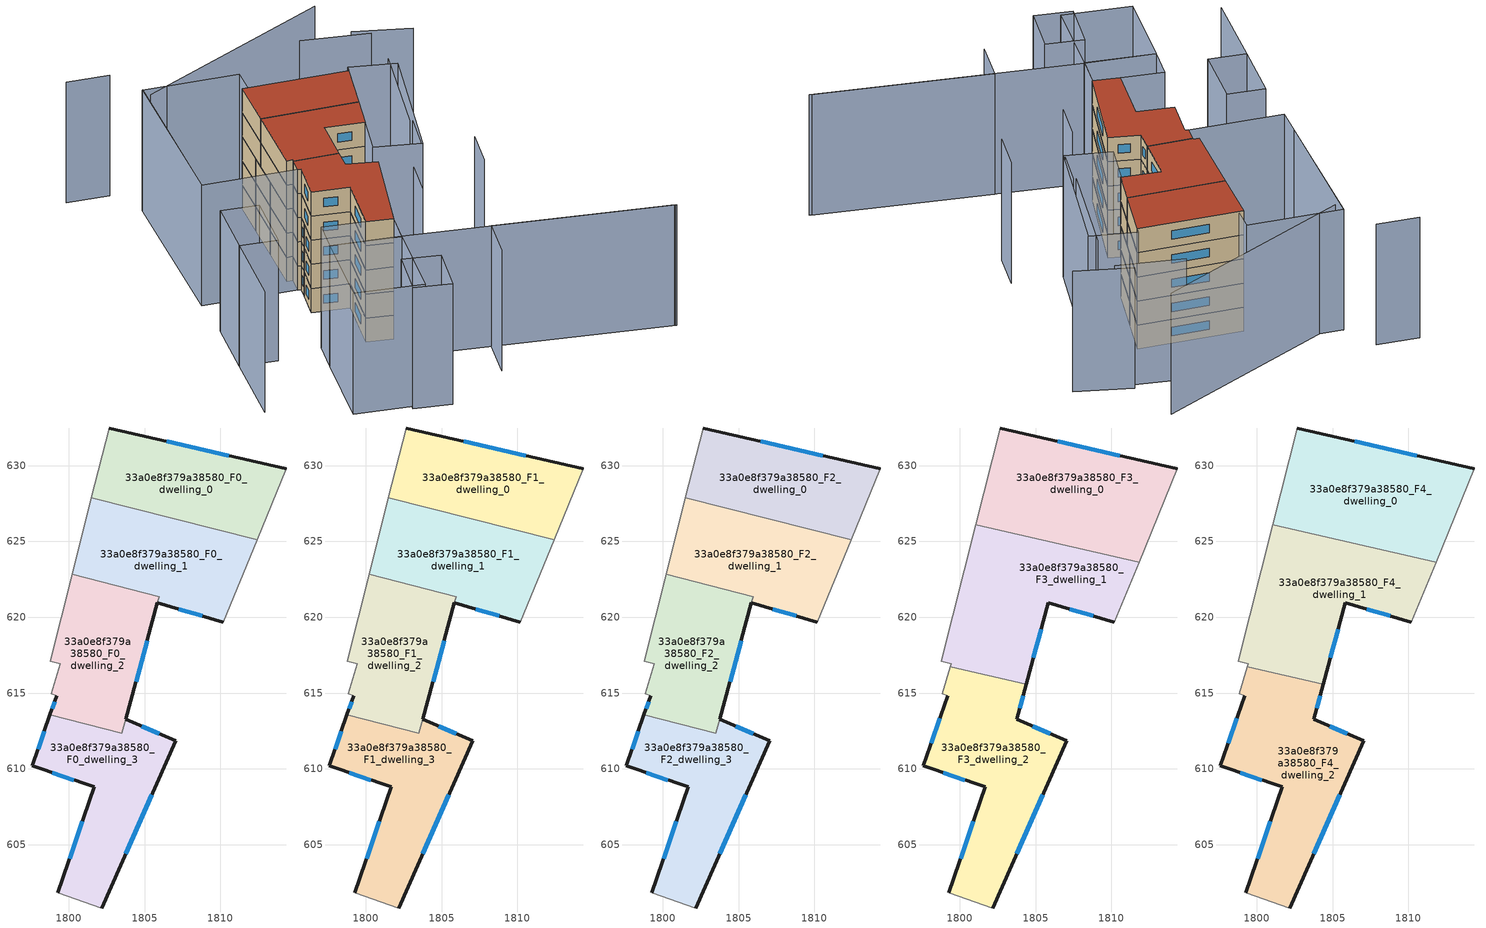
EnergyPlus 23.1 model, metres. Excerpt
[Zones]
33a0e8f379a38580_F0_dwelling_0
 floor ground (EU_floor_Construction): 1814.34,629.77 1812.42,625.09 1801.5,627.86 1802.67,632.47 z0
 wall outside (EU_wall_Construction): 1814.34,629.77 1802.67,632.47 z0:3
 wall to 33a0e8f379a38580_F0_dwelling_1 (EU_wall_Construction): 1801.5,627.86 1812.42,625.09 z0:3
 wall adiabatic (EU_wall_Construction): 1802.67,632.47 1801.5,627.86 / 1812.42,625.09 1814.34,629.77 z0:3
 window (EU_Window_Construction): 1810.55,630.65 1806.45,631.6 z0.97:2.03
33a0e8f379a38580_F0_dwelling_1
 floor ground (EU_floor_Construction): 1812.42,625.09 1810.2,619.66 1805.85,620.95 1805.96,621.36 1800.22,622.82 1801.5,627.86 z0
 wall outside (EU_wall_Construction): 1805.85,620.95 1810.2,619.66 z0:3
 wall adiabatic (EU_wall_Construction): 1801.5,627.86 1800.22,622.82 / 1810.2,619.66 1812.42,625.09 z0:3
 wall to 33a0e8f379a38580_F0_dwelling_2 (EU_wall_Construction): 1805.96,621.36 1805.85,620.95 / 1800.22,622.82 1805.96,621.37 z0:3
 window (EU_Window_Construction): 1807.26,620.53 1808.79,620.08 z0.97:2.03
33a0e8f379a38580_F0_dwelling_2
 floor ground (EU_floor_Construction): 1805.95,621.37 1803.51,612.35 1798.76,613.56 1799.21,614.83 1798.84,614.96 1799.45,616.94 1798.77,617.1 1800.22,622.82 z0
 wall outside (EU_wall_Construction): 1799.21,614.83 1798.76,613.56 / 1803.76,613.27 1805.85,620.95 z0:3
 wall adiabatic (EU_wall_Construction): 1800.22,622.82 1798.77,617.1 1799.45,616.94 1798.84,614.96 1799.21,614.83 z0:3
 wall to 33a0e8f379a38580_F0_dwelling_3 (EU_wall_Construction): 1798.76,613.56 1803.51,612.35 1803.76,613.26 z0:3
 window (EU_Window_Construction): 1799.06,614.42 1798.91,613.97 / 1804.44,615.76 1805.17,618.46 z0.97:2.03
33a0e8f379a38580_F0_dwelling_3
 floor ground (EU_floor_Construction): 1807.05,611.87 1802.18,600.83 1799.28,601.83 1801.67,608.81 1797.6,610.2 1798.76,613.56 1803.51,612.35 1803.76,613.26 z0
 wall outside (EU_wall_Construction): 1798.76,613.56 1797.6,610.2 1801.67,608.81 1799.28,601.83 / 1802.18,600.83 1807.05,611.87 1803.76,613.26 z0:3
 wall adiabatic (EU_wall_Construction): 1799.28,601.83 1802.18,600.83 z0:3
 window (EU_Window_Construction): 1798.39,612.47 1797.98,611.29 / 1805.98,612.32 1804.82,612.81 / 1803.76,604.41 1805.47,608.29 / 1800.89,606.55 1800.05,604.1 / 1798.92,609.75 1800.35,609.26 z0.97:2.03
33a0e8f379a38580_F1_dwelling_0
 floor to 33a0e8f379a38580_F0_dwelling_0 (EU_floor_Construction): 1814.34,629.77 1812.42,625.09 1801.5,627.86 1802.67,632.47 z3
 wall outside (EU_wall_Construction): 1814.34,629.77 1802.67,632.47 z3:6
 wall to 33a0e8f379a38580_F1_dwelling_1 (EU_wall_Construction): 1801.5,627.86 1812.42,625.09 z3:6
 wall adiabatic (EU_wall_Construction): 1802.67,632.47 1801.5,627.86 / 1812.42,625.09 1814.34,629.77 z3:6
 window (EU_Window_Construction): 1810.55,630.65 1806.45,631.6 z3.97:5.03
33a0e8f379a38580_F1_dwelling_1
 floor to 33a0e8f379a38580_F0_dwelling_1 (EU_floor_Construction): 1812.42,625.09 1810.2,619.66 1805.85,620.95 1805.96,621.36 1800.22,622.82 1801.5,627.86 z3
 wall outside (EU_wall_Construction): 1805.85,620.95 1810.2,619.66 z3:6
 wall adiabatic (EU_wall_Construction): 1801.5,627.86 1800.22,622.82 / 1810.2,619.66 1812.42,625.09 z3:6
 wall to 33a0e8f379a38580_F1_dwelling_2 (EU_wall_Construction): 1805.96,621.36 1805.85,620.95 / 1800.22,622.82 1805.96,621.37 z3:6
 window (EU_Window_Construction): 1807.26,620.53 1808.79,620.08 z3.97:5.03
33a0e8f379a38580_F1_dwelling_2
 floor to 33a0e8f379a38580_F0_dwelling_2 (EU_floor_Construction): 1805.96,621.36 1805.85,620.95 1803.76,613.26 1803.51,612.35 1798.76,613.56 1799.21,614.83 1798.84,614.96 1799.45,616.94 1798.77,617.1 1800.22,622.82 z3
 wall outside (EU_wall_Construction): 1799.21,614.83 1798.76,613.56 / 1803.76,613.27 1805.85,620.95 z3:6
 wall adiabatic (EU_wall_Construction): 1800.22,622.82 1798.77,617.1 1799.45,616.94 1798.84,614.96 1799.21,614.83 z3:6
 wall to 33a0e8f379a38580_F1_dwelling_3 (EU_wall_Construction): 1798.76,613.56 1803.51,612.35 1803.76,613.26 z3:6
 window (EU_Window_Construction): 1799.06,614.42 1798.91,613.97 / 1804.44,615.76 1805.17,618.46 z3.97:5.03
33a0e8f379a38580_F1_dwelling_3
 floor to 33a0e8f379a38580_F0_dwelling_3 (EU_floor_Construction): 1807.05,611.87 1802.18,600.83 1799.28,601.83 1801.67,608.81 1797.6,610.2 1798.76,613.56 1803.51,612.35 1803.76,613.26 z3
 wall outside (EU_wall_Construction): 1798.76,613.56 1797.6,610.2 1801.67,608.81 1799.28,601.83 / 1802.18,600.83 1807.05,611.87 1803.76,613.26 z3:6
 wall adiabatic (EU_wall_Construction): 1799.28,601.83 1802.18,600.83 z3:6
 window (EU_Window_Construction): 1798.39,612.47 1797.98,611.29 / 1805.98,612.32 1804.82,612.81 / 1803.76,604.41 1805.47,608.29 / 1800.89,606.55 1800.05,604.1 / 1798.92,609.75 1800.35,609.26 z3.97:5.03
33a0e8f379a38580_F2_dwelling_0
 floor to 33a0e8f379a38580_F1_dwelling_0 (EU_floor_Construction): 1814.34,629.77 1812.42,625.09 1801.5,627.86 1802.67,632.47 z6
 wall outside (EU_wall_Construction): 1814.34,629.77 1802.67,632.47 z6:9
 wall to 33a0e8f379a38580_F2_dwelling_1 (EU_wall_Construction): 1801.5,627.86 1812.42,625.09 z6:9
 wall adiabatic (EU_wall_Construction): 1802.67,632.47 1801.5,627.86 / 1812.42,625.09 1814.34,629.77 z6:9
 window (EU_Window_Construction): 1810.55,630.65 1806.45,631.6 z6.97:8.03
33a0e8f379a38580_F2_dwelling_1
 floor to 33a0e8f379a38580_F1_dwelling_1 (EU_floor_Construction): 1812.42,625.09 1810.2,619.66 1805.85,620.95 1805.96,621.36 1800.22,622.82 1801.5,627.86 z6
 wall outside (EU_wall_Construction): 1805.85,620.95 1810.2,619.66 z6:9
 wall adiabatic (EU_wall_Construction): 1801.5,627.86 1800.22,622.82 / 1810.2,619.66 1812.42,625.09 z6:9
 wall to 33a0e8f379a38580_F2_dwelling_2 (EU_wall_Construction): 1805.96,621.36 1805.85,620.95 / 1800.22,622.82 1805.96,621.37 z6:9
 window (EU_Window_Construction): 1807.26,620.53 1808.79,620.08 z6.97:8.03
33a0e8f379a38580_F2_dwelling_2
 floor to 33a0e8f379a38580_F1_dwelling_2 (EU_floor_Construction): 1805.96,621.36 1805.85,620.95 1803.76,613.26 1803.51,612.35 1798.76,613.56 1799.21,614.83 1798.84,614.96 1799.45,616.94 1798.77,617.1 1800.22,622.82 z6
 wall outside (EU_wall_Construction): 1799.21,614.83 1798.76,613.56 / 1803.76,613.27 1805.85,620.95 z6:9
 wall adiabatic (EU_wall_Construction): 1800.22,622.82 1798.77,617.1 1799.45,616.94 1798.84,614.96 1799.21,614.83 z6:9
 wall to 33a0e8f379a38580_F2_dwelling_3 (EU_wall_Construction): 1798.76,613.56 1803.51,612.35 1803.76,613.26 z6:9
 window (EU_Window_Construction): 1799.06,614.42 1798.91,613.97 / 1804.44,615.76 1805.17,618.46 z6.97:8.03
33a0e8f379a38580_F2_dwelling_3
 floor to 33a0e8f379a38580_F1_dwelling_3 (EU_floor_Construction): 1807.05,611.87 1802.18,600.83 1799.28,601.83 1801.67,608.81 1797.6,610.2 1798.76,613.56 1803.51,612.35 1803.76,613.26 z6
 wall outside (EU_wall_Construction): 1798.76,613.56 1797.6,610.2 1801.67,608.81 1799.28,601.83 / 1802.18,600.83 1807.05,611.87 1803.76,613.26 z6:9
 wall adiabatic (EU_wall_Construction): 1799.28,601.83 1802.18,600.83 z6:9
 window (EU_Window_Construction): 1798.39,612.47 1797.98,611.29 / 1805.98,612.32 1804.82,612.81 / 1803.76,604.41 1805.47,608.29 / 1800.89,606.55 1800.05,604.1 / 1798.92,609.75 1800.35,609.26 z6.97:8.03
33a0e8f379a38580_F3_dwelling_0
 floor to 33a0e8f379a38580_F2_dwelling_0 (EU_floor_Construction): 1814.34,629.77 1812.42,625.09 1801.5,627.86 1802.67,632.47 z9
 floor to 33a0e8f379a38580_F2_dwelling_1 (EU_floor_Construction): 1812.42,625.09 1811.82,623.63 1801.05,626.09 1801.5,627.86 z9
 wall outside (EU_wall_Construction): 1814.34,629.77 1802.67,632.47 z9:12
 wall to 33a0e8f379a38580_F3_dwelling_1 (EU_wall_Construction): 1801.05,626.09 1811.82,623.63 z9:12
 wall adiabatic (EU_wall_Construction): 1802.67,632.47 1801.05,626.09 / 1811.82,623.63 1814.34,629.77 z9:12
 window (EU_Window_Construction): 1810.55,630.65 1806.45,631.6 z9.97:11.03
33a0e8f379a38580_F3_dwelling_1
 floor to 33a0e8f379a38580_F2_dwelling_1 (EU_floor_Construction): 1811.82,623.63 1810.2,619.66 1805.85,620.95 1805.96,621.36 1800.22,622.82 1801.05,626.09 z9
 floor to 33a0e8f379a38580_F2_dwelling_2 (EU_floor_Construction): 1805.96,621.36 1804.39,615.58 1799.38,616.72 1799.45,616.94 1798.77,617.1 1800.22,622.82 z9
 wall outside (EU_wall_Construction): 1804.39,615.58 1805.85,620.95 1810.2,619.66 z9:12
 wall adiabatic (EU_wall_Construction): 1801.05,626.09 1798.77,617.1 1799.45,616.94 1799.38,616.72 / 1810.2,619.66 1811.82,623.63 z9:12
 wall to 33a0e8f379a38580_F3_dwelling_2 (EU_wall_Construction): 1799.38,616.72 1804.39,615.58 z9:12
 window (EU_Window_Construction): 1807.26,620.53 1808.79,620.08 / 1804.86,617.32 1805.38,619.21 z9.97:11.03
33a0e8f379a38580_F3_dwelling_2
 floor to 33a0e8f379a38580_F2_dwelling_2 (EU_floor_Construction): 1804.39,615.58 1803.51,612.35 1798.76,613.56 1799.21,614.83 1798.84,614.96 1799.38,616.72 z9
 floor to 33a0e8f379a38580_F2_dwelling_3 (EU_floor_Construction): 1807.05,611.87 1802.18,600.83 1799.28,601.83 1801.67,608.81 1797.6,610.2 1798.76,613.56 1803.51,612.35 1803.76,613.26 z9
 wall outside (EU_wall_Construction): 1799.21,614.83 1797.6,610.2 1801.67,608.81 1799.28,601.83 / 1802.18,600.83 1807.05,611.87 1803.76,613.26 1804.39,615.58 z9:12
 wall adiabatic (EU_wall_Construction): 1799.28,601.83 1802.18,600.83 / 1799.38,616.72 1798.84,614.96 1799.21,614.83 z9:12
 window (EU_Window_Construction): 1800.89,606.55 1800.05,604.1 / 1798.92,609.75 1800.35,609.26 / 1798.69,613.33 1798.12,611.7 / 1803.96,614.01 1804.18,614.83 / 1805.98,612.32 1804.82,612.81 / 1803.76,604.41 1805.47,608.29 z9.97:11.03
33a0e8f379a38580_F4_dwelling_0
 floor to 33a0e8f379a38580_F3_dwelling_0 (EU_floor_Construction): 1814.34,629.77 1811.82,623.63 1801.05,626.09 1802.67,632.47 z12
 wall outside (EU_wall_Construction): 1814.34,629.77 1802.67,632.47 z12:15
 wall to 33a0e8f379a38580_F4_dwelling_1 (EU_wall_Construction): 1801.05,626.09 1811.82,623.63 z12:15
 wall adiabatic (EU_wall_Construction): 1802.67,632.47 1801.05,626.09 / 1811.82,623.63 1814.34,629.77 z12:15
 window (EU_Window_Construction): 1810.55,630.65 1806.45,631.6 z12.97:14.03
 roof outside (EU_roof_Construction): 1811.82,623.63 1814.34,629.77 1802.67,632.47 1801.05,626.09 z15
33a0e8f379a38580_F4_dwelling_1
 floor to 33a0e8f379a38580_F3_dwelling_1 (EU_floor_Construction): 1811.82,623.63 1810.2,619.66 1805.85,620.95 1804.39,615.58 1799.38,616.72 1799.45,616.94 1798.77,617.1 1801.05,626.09 z12
 wall outside (EU_wall_Construction): 1804.39,615.58 1805.85,620.95 1810.2,619.66 z12:15
 wall adiabatic (EU_wall_Construction): 1801.05,626.09 1798.77,617.1 1799.45,616.94 1799.38,616.72 / 1810.2,619.66 1811.82,623.63 z12:15
 wall to 33a0e8f379a38580_F4_dwelling_2 (EU_wall_Construction): 1799.38,616.72 1804.39,615.58 z12:15
 window (EU_Window_Construction): 1807.26,620.53 1808.79,620.08 / 1804.86,617.32 1805.38,619.21 z12.97:14.03
 roof outside (EU_roof_Construction): 1810.2,619.66 1811.82,623.63 1801.05,626.09 1798.77,617.1 1799.45,616.94 1799.38,616.72 1804.39,615.58 1805.85,620.95 z15
33a0e8f379a38580_F4_dwelling_2
 floor to 33a0e8f379a38580_F3_dwelling_2 (EU_floor_Construction): 1804.39,615.58 1803.76,613.26 1807.05,611.87 1802.18,600.83 1799.28,601.83 1801.67,608.81 1797.6,610.2 1799.21,614.83 1798.84,614.96 1799.38,616.72 z12
 wall outside (EU_wall_Construction): 1799.21,614.83 1797.6,610.2 1801.67,608.81 1799.28,601.83 / 1802.18,600.83 1807.05,611.87 1803.76,613.26 1804.39,615.58 z12:15
 wall adiabatic (EU_wall_Construction): 1799.28,601.83 1802.18,600.83 / 1799.38,616.72 1798.84,614.96 1799.21,614.83 z12:15
 window (EU_Window_Construction): 1800.89,606.55 1800.05,604.1 / 1798.92,609.75 1800.35,609.26 / 1798.69,613.33 1798.12,611.7 / 1803.96,614.01 1804.18,614.83 / 1805.98,612.32 1804.82,612.81 / 1803.76,604.41 1805.47,608.29 z12.97:14.03
 roof outside (EU_roof_Construction): 1802.18,600.83 1807.05,611.87 1803.76,613.26 1804.39,615.58 1799.38,616.72 1798.84,614.96 1799.21,614.83 1797.6,610.2 1801.67,608.81 1799.28,601.83 z15
shading: 1793.45,637.84 1789.25,620.99 / 1792.04,642.31 1787.31,643.51 / 1824.86,633.69 1818.84,636.52 / 1820.45,635.14 1813.18,637.85 / 1818.35,643.17 1793.65,636.53 / 1808.6,589.17 1810.32,594.12 / 1810.32,594.12 1829.34,587.53 / 1829.53,587.47 1800.95,597.24 / 1800.95,597.24 1803.87,605.78 / 1808.06,604.4 1809.66,608.86 / 1816.88,606.24 1818.54,610.89 / 1813.02,612.95 1814.69,617.24 / 1814.37,617.39 1819.25,629.64 / 1793.4,637.85 1803.96,635.25 / 1803.96,635.25 1798.95,614.93 / 1798.95,614.93 1788.4,617.53 / 1788.4,617.53 1793.4,637.85 / 1800.42,585.92 1796.34,587.4 / 1796.34,587.4 1798.41,593.12 / 1798.41,593.12 1802.49,591.64 / 1802.49,591.64 1800.42,585.92 / 1793.41,599.62 1800.97,597.23 / 1800.97,597.23 1797.86,587.39 / 1797.86,587.39 1790.29,589.78 / 1790.29,589.78 1793.41,599.62 / 1793.44,599.61 1794.68,603.38 / 1794.68,603.38 1802.2,600.91 / 1802.2,600.91 1800.96,597.14 / 1800.96,597.14 1793.44,599.61 / 1785.16,604.66 1782.44,595.03 / 1791.44,610.77 1789.3,603.45 / 1789.3,603.45 1785.16,604.66 / 1785.16,604.66 1787.29,611.98 / 1787.29,611.98 1791.44,610.77 / 1808.09,614.69 1814.61,630.43 / 1814.61,630.43 1819.61,628.37 / 1819.61,628.37 1813.09,612.62 / 1813.09,612.62 1808.09,614.69 z0:15
[Building]
EU S2 Campaign: North Axis=0; Terrain=City; Solar Distribution=FullExterior
[Site:Location]
Bologna: Latitude=44.5; Longitude=11.25; Time Zone=1; Elevation=37
[SizingPeriod:WeatherFileDays]
AnnualSizingPeriod: Begin Month=1; Begin Day of Month=1; End Month=12; End Day of Month=31; Day of Week for Start Day=Monday; Use Weather File Daylight Saving Period=No; Use Weather File Rain and Snow Indicators=No
[MATERIAL]
EU_InternalMass_Material: Roughness=MediumRough; Thickness=0.1; Conductivity=1; Density=1800; Specific Heat=900; Thermal Absorptance=0.9; Solar Absorptance=0.7; Visible Absorptance=0.7
[MATERIAL:NOMASS] Roughness=MediumRough; Thermal Absorptance=0.9; Solar Absorptance=0.7; Visible Absorptance=0.7
Name | Thermal Resistance
EU_wall_NoMass | 0.779417
EU_roof_NoMass | 0.435466
EU_floor_NoMass | 0.588222
[WINDOWMATERIAL:SIMPLEGLAZINGSYSTEM]
EU_Window_SimpleGlazing: UFactor=5.16242; Solar Heat Gain Coefficient=0.85; Visible Transmittance=0.85
[CONSTRUCTION]
EU_wall_Construction: EU_wall_NoMass
EU_roof_Construction: EU_roof_NoMass
EU_floor_Construction: EU_floor_NoMass
EU_Window_Construction: EU_Window_SimpleGlazing
EU_InternalMass_Construction: EU_InternalMass_Material
[ZONE] Type=1; Multiplier=1; Ceiling Height=autocalculate; Floor Area=autocalculate; Part of Total Floor Area=Yes
Name | Volume
33a0e8f379a38580_F0_dwelling_0; 33a0e8f379a38580_F1_dwelling_0; 33a0e8f379a38580_F2_dwelling_0 | 170.101
33a0e8f379a38580_F3_dwelling_0; 33a0e8f379a38580_F4_dwelling_0 | 226.819
33a0e8f379a38580_F0_dwelling_1; 33a0e8f379a38580_F1_dwelling_1; 33a0e8f379a38580_F2_dwelling_1 | 177.218
33a0e8f379a38580_F3_dwelling_1; 33a0e8f379a38580_F4_dwelling_1 | 226.812
33a0e8f379a38580_F0_dwelling_2 | 155.823
33a0e8f379a38580_F1_dwelling_2; 33a0e8f379a38580_F2_dwelling_2 | 155.89
33a0e8f379a38580_F3_dwelling_2; 33a0e8f379a38580_F4_dwelling_2 | 226.808
33a0e8f379a38580_F0_dwelling_3; 33a0e8f379a38580_F1_dwelling_3; 33a0e8f379a38580_F2_dwelling_3 | 177.224
[INTERNALMASS] Construction=EU_InternalMass_Construction
Name | Zone or ZoneList | Surface Area
33a0e8f379a38580_F0_dwelling_0_EU_InternalMass | 33a0e8f379a38580_F0_dwelling_0 | 56.7001
33a0e8f379a38580_F0_dwelling_1_EU_InternalMass | 33a0e8f379a38580_F0_dwelling_1 | 59.0713
33a0e8f379a38580_F0_dwelling_2_EU_InternalMass | 33a0e8f379a38580_F0_dwelling_2 | 51.9667
33a0e8f379a38580_F0_dwelling_3_EU_InternalMass | 33a0e8f379a38580_F0_dwelling_3 | 59.0718
33a0e8f379a38580_F1_dwelling_0_EU_InternalMass | 33a0e8f379a38580_F1_dwelling_0 | 56.7001
33a0e8f379a38580_F1_dwelling_1_EU_InternalMass | 33a0e8f379a38580_F1_dwelling_1 | 59.0713
33a0e8f379a38580_F1_dwelling_2_EU_InternalMass | 33a0e8f379a38580_F1_dwelling_2 | 51.9667
33a0e8f379a38580_F1_dwelling_3_EU_InternalMass | 33a0e8f379a38580_F1_dwelling_3 | 59.0718
33a0e8f379a38580_F2_dwelling_0_EU_InternalMass | 33a0e8f379a38580_F2_dwelling_0 | 56.7001
33a0e8f379a38580_F2_dwelling_1_EU_InternalMass | 33a0e8f379a38580_F2_dwelling_1 | 59.0713
33a0e8f379a38580_F2_dwelling_2_EU_InternalMass | 33a0e8f379a38580_F2_dwelling_2 | 51.9667
33a0e8f379a38580_F2_dwelling_3_EU_InternalMass | 33a0e8f379a38580_F2_dwelling_3 | 59.0718
33a0e8f379a38580_F3_dwelling_0_EU_InternalMass | 33a0e8f379a38580_F3_dwelling_0 | 75.6072
33a0e8f379a38580_F3_dwelling_1_EU_InternalMass | 33a0e8f379a38580_F3_dwelling_1 | 75.604
33a0e8f379a38580_F3_dwelling_2_EU_InternalMass | 33a0e8f379a38580_F3_dwelling_2 | 75.6028
33a0e8f379a38580_F4_dwelling_0_EU_InternalMass | 33a0e8f379a38580_F4_dwelling_0 | 75.6072
33a0e8f379a38580_F4_dwelling_1_EU_InternalMass | 33a0e8f379a38580_F4_dwelling_1 | 75.604
33a0e8f379a38580_F4_dwelling_2_EU_InternalMass | 33a0e8f379a38580_F4_dwelling_2 | 75.6028
[OTHEREQUIPMENT] Fuel Type=Electricity; Design Level Calculation Method=Watts/Area; Power per Zone Floor Area=1; Fraction Latent=0; Fraction Radiant=0; Fraction Lost=0; Carbon Dioxide Generation Rate=0; EndUse Subcategory=EU_Step8_InternalGains
Name | Zone or ZoneList or Space or SpaceList | Schedule
EU_Step8_InternalGain_33a0e8f379a38580_F0_dwelling_0_f000 | 33a0e8f379a38580_F0_dwelling_0 | EU_Step8_GainSchedule_33a0e8f379a38580_F0_dwelling_0_f000
EU_Step8_InternalGain_33a0e8f379a38580_F0_dwelling_1_f000 | 33a0e8f379a38580_F0_dwelling_1 | EU_Step8_GainSchedule_33a0e8f379a38580_F0_dwelling_1_f000
EU_Step8_InternalGain_33a0e8f379a38580_F0_dwelling_2_f000 | 33a0e8f379a38580_F0_dwelling_2 | EU_Step8_GainSchedule_33a0e8f379a38580_F0_dwelling_2_f000
EU_Step8_InternalGain_33a0e8f379a38580_F0_dwelling_3_f000 | 33a0e8f379a38580_F0_dwelling_3 | EU_Step8_GainSchedule_33a0e8f379a38580_F0_dwelling_3_f000
EU_Step8_InternalGain_33a0e8f379a38580_F1_dwelling_0_f000 | 33a0e8f379a38580_F1_dwelling_0 | EU_Step8_GainSchedule_33a0e8f379a38580_F1_dwelling_0_f000
EU_Step8_InternalGain_33a0e8f379a38580_F1_dwelling_1_f000 | 33a0e8f379a38580_F1_dwelling_1 | EU_Step8_GainSchedule_33a0e8f379a38580_F1_dwelling_1_f000
EU_Step8_InternalGain_33a0e8f379a38580_F1_dwelling_2_f000 | 33a0e8f379a38580_F1_dwelling_2 | EU_Step8_GainSchedule_33a0e8f379a38580_F1_dwelling_2_f000
EU_Step8_InternalGain_33a0e8f379a38580_F1_dwelling_3_f000 | 33a0e8f379a38580_F1_dwelling_3 | EU_Step8_GainSchedule_33a0e8f379a38580_F1_dwelling_3_f000
EU_Step8_InternalGain_33a0e8f379a38580_F2_dwelling_0_f000 | 33a0e8f379a38580_F2_dwelling_0 | EU_Step8_GainSchedule_33a0e8f379a38580_F2_dwelling_0_f000
EU_Step8_InternalGain_33a0e8f379a38580_F2_dwelling_1_f000 | 33a0e8f379a38580_F2_dwelling_1 | EU_Step8_GainSchedule_33a0e8f379a38580_F2_dwelling_1_f000
EU_Step8_InternalGain_33a0e8f379a38580_F2_dwelling_2_f000 | 33a0e8f379a38580_F2_dwelling_2 | EU_Step8_GainSchedule_33a0e8f379a38580_F2_dwelling_2_f000
EU_Step8_InternalGain_33a0e8f379a38580_F2_dwelling_3_f000 | 33a0e8f379a38580_F2_dwelling_3 | EU_Step8_GainSchedule_33a0e8f379a38580_F2_dwelling_3_f000
EU_Step8_InternalGain_33a0e8f379a38580_F3_dwelling_0_f000 | 33a0e8f379a38580_F3_dwelling_0 | EU_Step8_GainSchedule_33a0e8f379a38580_F3_dwelling_0_f000
EU_Step8_InternalGain_33a0e8f379a38580_F3_dwelling_1_f000 | 33a0e8f379a38580_F3_dwelling_1 | EU_Step8_GainSchedule_33a0e8f379a38580_F3_dwelling_1_f000
EU_Step8_InternalGain_33a0e8f379a38580_F3_dwelling_2_f000 | 33a0e8f379a38580_F3_dwelling_2 | EU_Step8_GainSchedule_33a0e8f379a38580_F3_dwelling_2_f000
EU_Step8_InternalGain_33a0e8f379a38580_F4_dwelling_0_f000 | 33a0e8f379a38580_F4_dwelling_0 | EU_Step8_GainSchedule_33a0e8f379a38580_F4_dwelling_0_f000
EU_Step8_InternalGain_33a0e8f379a38580_F4_dwelling_1_f000 | 33a0e8f379a38580_F4_dwelling_1 | EU_Step8_GainSchedule_33a0e8f379a38580_F4_dwelling_1_f000
EU_Step8_InternalGain_33a0e8f379a38580_F4_dwelling_2_f000 | 33a0e8f379a38580_F4_dwelling_2 | EU_Step8_GainSchedule_33a0e8f379a38580_F4_dwelling_2_f000
[ZONEVENTILATION:DESIGNFLOWRATE] Schedule=EU_AlwaysOn; Design Flow Rate Calculation Method=AirChanges/Hour; Air Changes per Hour=0.712058; Ventilation Type=Natural; Fan Pressure Rise=0; Fan Total Efficiency=1; Constant Term Coefficient=1; Temperature Term Coefficient=0; Velocity Term Coefficient=0; Velocity Squared Term Coefficient=0; Minimum Indoor Temperature=-100; Maximum Indoor Temperature=100; Delta Temperature=-100; Minimum Outdoor Temperature=-100; Maximum Outdoor Temperature=100; Maximum Wind Speed=40
Name | Zone or ZoneList or Space or SpaceList
EU_ConstantAir_33a0e8f379a38580_F0_dwelling_0 | 33a0e8f379a38580_F0_dwelling_0
EU_ConstantAir_33a0e8f379a38580_F0_dwelling_1 | 33a0e8f379a38580_F0_dwelling_1
EU_ConstantAir_33a0e8f379a38580_F0_dwelling_2 | 33a0e8f379a38580_F0_dwelling_2
EU_ConstantAir_33a0e8f379a38580_F0_dwelling_3 | 33a0e8f379a38580_F0_dwelling_3
EU_ConstantAir_33a0e8f379a38580_F1_dwelling_0 | 33a0e8f379a38580_F1_dwelling_0
EU_ConstantAir_33a0e8f379a38580_F1_dwelling_1 | 33a0e8f379a38580_F1_dwelling_1
EU_ConstantAir_33a0e8f379a38580_F1_dwelling_2 | 33a0e8f379a38580_F1_dwelling_2
EU_ConstantAir_33a0e8f379a38580_F1_dwelling_3 | 33a0e8f379a38580_F1_dwelling_3
EU_ConstantAir_33a0e8f379a38580_F2_dwelling_0 | 33a0e8f379a38580_F2_dwelling_0
EU_ConstantAir_33a0e8f379a38580_F2_dwelling_1 | 33a0e8f379a38580_F2_dwelling_1
EU_ConstantAir_33a0e8f379a38580_F2_dwelling_2 | 33a0e8f379a38580_F2_dwelling_2
EU_ConstantAir_33a0e8f379a38580_F2_dwelling_3 | 33a0e8f379a38580_F2_dwelling_3
EU_ConstantAir_33a0e8f379a38580_F3_dwelling_0 | 33a0e8f379a38580_F3_dwelling_0
EU_ConstantAir_33a0e8f379a38580_F3_dwelling_1 | 33a0e8f379a38580_F3_dwelling_1
EU_ConstantAir_33a0e8f379a38580_F3_dwelling_2 | 33a0e8f379a38580_F3_dwelling_2
EU_ConstantAir_33a0e8f379a38580_F4_dwelling_0 | 33a0e8f379a38580_F4_dwelling_0
EU_ConstantAir_33a0e8f379a38580_F4_dwelling_1 | 33a0e8f379a38580_F4_dwelling_1
EU_ConstantAir_33a0e8f379a38580_F4_dwelling_2 | 33a0e8f379a38580_F4_dwelling_2
[HVACTEMPLATE:THERMOSTAT] Constant Heating Setpoint=20; Constant Cooling Setpoint=50
EU_HeatOnly_33a0e8f379a38580_F0_dwelling_0; EU_HeatOnly_33a0e8f379a38580_F0_dwelling_1; EU_HeatOnly_33a0e8f379a38580_F0_dwelling_2; EU_HeatOnly_33a0e8f379a38580_F0_dwelling_3; EU_HeatOnly_33a0e8f379a38580_F1_dwelling_0; EU_HeatOnly_33a0e8f379a38580_F1_dwelling_1; EU_HeatOnly_33a0e8f379a38580_F1_dwelling_2; EU_HeatOnly_33a0e8f379a38580_F1_dwelling_3; EU_HeatOnly_33a0e8f379a38580_F2_dwelling_0; EU_HeatOnly_33a0e8f379a38580_F2_dwelling_1; EU_HeatOnly_33a0e8f379a38580_F2_dwelling_2; EU_HeatOnly_33a0e8f379a38580_F2_dwelling_3; EU_HeatOnly_33a0e8f379a38580_F3_dwelling_0; EU_HeatOnly_33a0e8f379a38580_F3_dwelling_1; EU_HeatOnly_33a0e8f379a38580_F3_dwelling_2; EU_HeatOnly_33a0e8f379a38580_F4_dwelling_0; EU_HeatOnly_33a0e8f379a38580_F4_dwelling_1; EU_HeatOnly_33a0e8f379a38580_F4_dwelling_2
[HVACTEMPLATE:ZONE:IDEALLOADSAIRSYSTEM] System Availability Schedule=EU_AlwaysOn; Maximum Heating Supply Air Temperature=50; Minimum Cooling Supply Air Temperature=13; Maximum Heating Supply Air Humidity Ratio=0.0156; Minimum Cooling Supply Air Humidity Ratio=0.0077; Heating Limit=NoLimit; Cooling Limit=NoLimit; Heating Availability Schedule=EU_AlwaysOn; Cooling Availability Schedule=EU_CoolingOff; Dehumidification Control Type=ConstantSensibleHeatRatio; Cooling Sensible Heat Ratio=0.7; Dehumidification Setpoint=60; Humidification Control Type=None; Humidification Setpoint=30; Outdoor Air Method=None; Outdoor Air Flow Rate per Person=0.00944; Outdoor Air Flow Rate per Zone Floor Area=0; Outdoor Air Flow Rate per Zone=0; Demand Controlled Ventilation Type=None; Outdoor Air Economizer Type=NoEconomizer; Heat Recovery Type=None; Sensible Heat Recovery Effectiveness=0.7; Latent Heat Recovery Effectiveness=0.65
Name | Template Thermostat
33a0e8f379a38580_F0_dwelling_0 | EU_HeatOnly_33a0e8f379a38580_F0_dwelling_0
33a0e8f379a38580_F0_dwelling_1 | EU_HeatOnly_33a0e8f379a38580_F0_dwelling_1
33a0e8f379a38580_F0_dwelling_2 | EU_HeatOnly_33a0e8f379a38580_F0_dwelling_2
33a0e8f379a38580_F0_dwelling_3 | EU_HeatOnly_33a0e8f379a38580_F0_dwelling_3
33a0e8f379a38580_F1_dwelling_0 | EU_HeatOnly_33a0e8f379a38580_F1_dwelling_0
33a0e8f379a38580_F1_dwelling_1 | EU_HeatOnly_33a0e8f379a38580_F1_dwelling_1
33a0e8f379a38580_F1_dwelling_2 | EU_HeatOnly_33a0e8f379a38580_F1_dwelling_2
33a0e8f379a38580_F1_dwelling_3 | EU_HeatOnly_33a0e8f379a38580_F1_dwelling_3
33a0e8f379a38580_F2_dwelling_0 | EU_HeatOnly_33a0e8f379a38580_F2_dwelling_0
33a0e8f379a38580_F2_dwelling_1 | EU_HeatOnly_33a0e8f379a38580_F2_dwelling_1
33a0e8f379a38580_F2_dwelling_2 | EU_HeatOnly_33a0e8f379a38580_F2_dwelling_2
33a0e8f379a38580_F2_dwelling_3 | EU_HeatOnly_33a0e8f379a38580_F2_dwelling_3
33a0e8f379a38580_F3_dwelling_0 | EU_HeatOnly_33a0e8f379a38580_F3_dwelling_0
33a0e8f379a38580_F3_dwelling_1 | EU_HeatOnly_33a0e8f379a38580_F3_dwelling_1
33a0e8f379a38580_F3_dwelling_2 | EU_HeatOnly_33a0e8f379a38580_F3_dwelling_2
33a0e8f379a38580_F4_dwelling_0 | EU_HeatOnly_33a0e8f379a38580_F4_dwelling_0
33a0e8f379a38580_F4_dwelling_1 | EU_HeatOnly_33a0e8f379a38580_F4_dwelling_1
33a0e8f379a38580_F4_dwelling_2 | EU_HeatOnly_33a0e8f379a38580_F4_dwelling_2
[SIZING:ZONE] Zone Cooling Design Supply Air Temperature Input Method=SupplyAirTemperature; Zone Cooling Design Supply Air Temperature=13; Zone Heating Design Supply Air Temperature Input Method=SupplyAirTemperature; Zone Heating Design Supply Air Temperature=50; Zone Cooling Design Supply Air Humidity Ratio=0.008; Zone Heating Design Supply Air Humidity Ratio=0.008; Cooling Design Air Flow Method=DesignDay; Cooling Design Air Flow Rate=0; Cooling Minimum Air Flow per Zone Floor Area=0.000762; Cooling Minimum Air Flow=0; Cooling Minimum Air Flow Fraction=0.2; Heating Design Air Flow Method=DesignDay; Heating Design Air Flow Rate=0; Heating Maximum Air Flow per Zone Floor Area=0.002032; Heating Maximum Air Flow=0.141576; Heating Maximum Air Flow Fraction=0.3; Account for Dedicated Outdoor Air System=No; Dedicated Outdoor Air System Control Strategy=NeutralSupplyAir; Dedicated Outdoor Air Low Setpoint Temperature for Design=autosize; Dedicated Outdoor Air High Setpoint Temperature for Design=autosize; Zone Load Sizing Method=Sensible Load Only No Latent Load; Zone Latent Cooling Design Supply Air Humidity Ratio Input Method=HumidityRatioDifference; Zone Cooling Design Supply Air Humidity Ratio Difference=0.005; Zone Latent Heating Design Supply Air Humidity Ratio Input Method=HumidityRatioDifference; Zone Humidification Design Supply Air Humidity Ratio Difference=0.005
33a0e8f379a38580_F0_dwelling_0; 33a0e8f379a38580_F0_dwelling_1; 33a0e8f379a38580_F0_dwelling_2; 33a0e8f379a38580_F0_dwelling_3; 33a0e8f379a38580_F1_dwelling_0; 33a0e8f379a38580_F1_dwelling_1; 33a0e8f379a38580_F1_dwelling_2; 33a0e8f379a38580_F1_dwelling_3; 33a0e8f379a38580_F2_dwelling_0; 33a0e8f379a38580_F2_dwelling_1; 33a0e8f379a38580_F2_dwelling_2; 33a0e8f379a38580_F2_dwelling_3; 33a0e8f379a38580_F3_dwelling_0; 33a0e8f379a38580_F3_dwelling_1; 33a0e8f379a38580_F3_dwelling_2; 33a0e8f379a38580_F4_dwelling_0; 33a0e8f379a38580_F4_dwelling_1; 33a0e8f379a38580_F4_dwelling_2
[SCHEDULE:CONSTANT]
Name | Hourly Value
EU_AlwaysOn | 1
EU_CoolingOff | 0
[SCHEDULE:FILE] Column Number=1; Rows to Skip at Top=0; Number of Hours of Data=8760; Column Separator=Comma; Interpolate to Timestep=No; Minutes per Item=60; Adjust Schedule for Daylight Savings=Yes
Name | File
EU_Step8_GainSchedule_33a0e8f379a38580_F0_dwelling_0_f000 | ../../schedules/33a0e8f379a38580/33a0e8f379a38580_F0_dwelling_0_f000_gain.csv
EU_Step8_GainSchedule_33a0e8f379a38580_F0_dwelling_1_f000 | ../../schedules/33a0e8f379a38580/33a0e8f379a38580_F0_dwelling_1_f000_gain.csv
EU_Step8_GainSchedule_33a0e8f379a38580_F0_dwelling_2_f000 | ../../schedules/33a0e8f379a38580/33a0e8f379a38580_F0_dwelling_2_f000_gain.csv
EU_Step8_GainSchedule_33a0e8f379a38580_F0_dwelling_3_f000 | ../../schedules/33a0e8f379a38580/33a0e8f379a38580_F0_dwelling_3_f000_gain.csv
EU_Step8_GainSchedule_33a0e8f379a38580_F1_dwelling_0_f000 | ../../schedules/33a0e8f379a38580/33a0e8f379a38580_F1_dwelling_0_f000_gain.csv
EU_Step8_GainSchedule_33a0e8f379a38580_F1_dwelling_1_f000 | ../../schedules/33a0e8f379a38580/33a0e8f379a38580_F1_dwelling_1_f000_gain.csv
EU_Step8_GainSchedule_33a0e8f379a38580_F1_dwelling_2_f000 | ../../schedules/33a0e8f379a38580/33a0e8f379a38580_F1_dwelling_2_f000_gain.csv
EU_Step8_GainSchedule_33a0e8f379a38580_F1_dwelling_3_f000 | ../../schedules/33a0e8f379a38580/33a0e8f379a38580_F1_dwelling_3_f000_gain.csv
EU_Step8_GainSchedule_33a0e8f379a38580_F2_dwelling_0_f000 | ../../schedules/33a0e8f379a38580/33a0e8f379a38580_F2_dwelling_0_f000_gain.csv
EU_Step8_GainSchedule_33a0e8f379a38580_F2_dwelling_1_f000 | ../../schedules/33a0e8f379a38580/33a0e8f379a38580_F2_dwelling_1_f000_gain.csv
EU_Step8_GainSchedule_33a0e8f379a38580_F2_dwelling_2_f000 | ../../schedules/33a0e8f379a38580/33a0e8f379a38580_F2_dwelling_2_f000_gain.csv
EU_Step8_GainSchedule_33a0e8f379a38580_F2_dwelling_3_f000 | ../../schedules/33a0e8f379a38580/33a0e8f379a38580_F2_dwelling_3_f000_gain.csv
EU_Step8_GainSchedule_33a0e8f379a38580_F3_dwelling_0_f000 | ../../schedules/33a0e8f379a38580/33a0e8f379a38580_F3_dwelling_0_f000_gain.csv
EU_Step8_GainSchedule_33a0e8f379a38580_F3_dwelling_1_f000 | ../../schedules/33a0e8f379a38580/33a0e8f379a38580_F3_dwelling_1_f000_gain.csv
EU_Step8_GainSchedule_33a0e8f379a38580_F3_dwelling_2_f000 | ../../schedules/33a0e8f379a38580/33a0e8f379a38580_F3_dwelling_2_f000_gain.csv
EU_Step8_GainSchedule_33a0e8f379a38580_F4_dwelling_0_f000 | ../../schedules/33a0e8f379a38580/33a0e8f379a38580_F4_dwelling_0_f000_gain.csv
EU_Step8_GainSchedule_33a0e8f379a38580_F4_dwelling_1_f000 | ../../schedules/33a0e8f379a38580/33a0e8f379a38580_F4_dwelling_1_f000_gain.csv
EU_Step8_GainSchedule_33a0e8f379a38580_F4_dwelling_2_f000 | ../../schedules/33a0e8f379a38580/33a0e8f379a38580_F4_dwelling_2_f000_gain.csv
